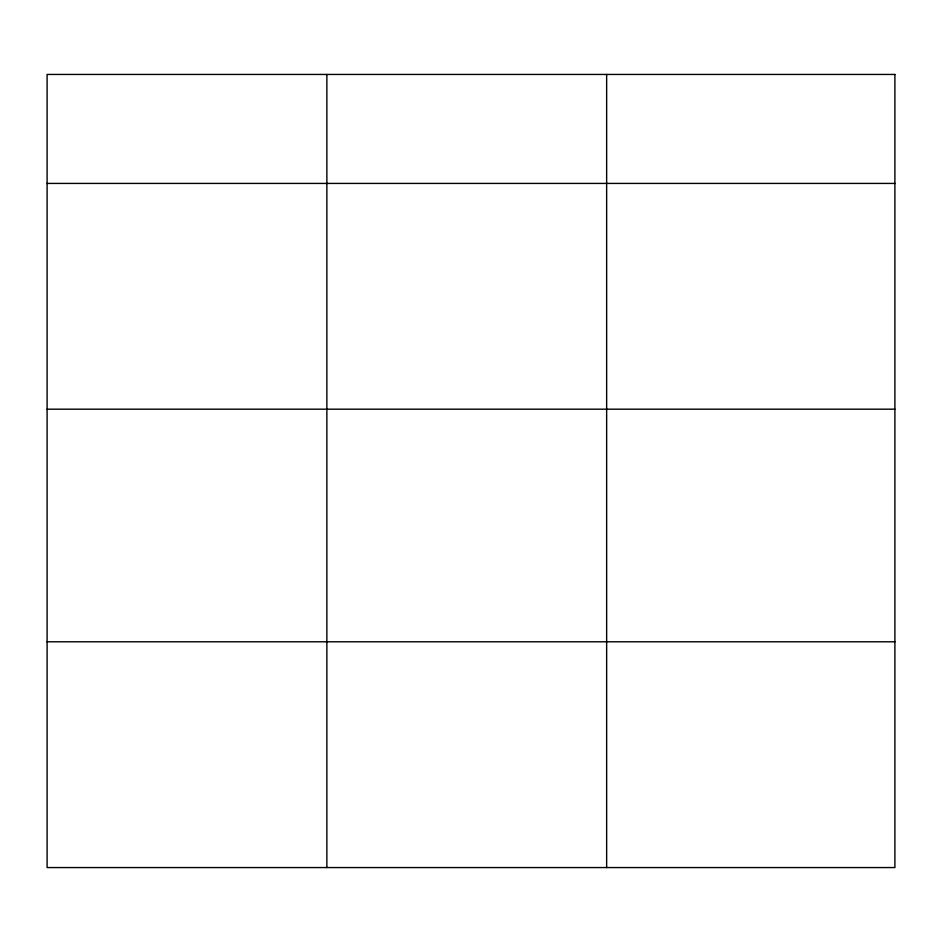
<?xml version="1.0" encoding="UTF-8"?>
<svg xmlns="http://www.w3.org/2000/svg" width="942" height="942" viewBox="0 0 942 942"><rect width="100%" height="100%" fill="white"/><g stroke="black" fill="none" stroke-linecap="round" stroke-linejoin="round"><path stroke-width="1.41" d="M47.1 183.419L894.9 183.419M47.1 409.181L894.9 409.181M47.1 641.796L894.9 641.796M606.648 74.442L606.648 867.558M326.874 74.442L326.874 867.558M894.9 74.442L47.1 74.442L47.1 867.558L894.9 867.558L894.9 74.442"/></g></svg>
